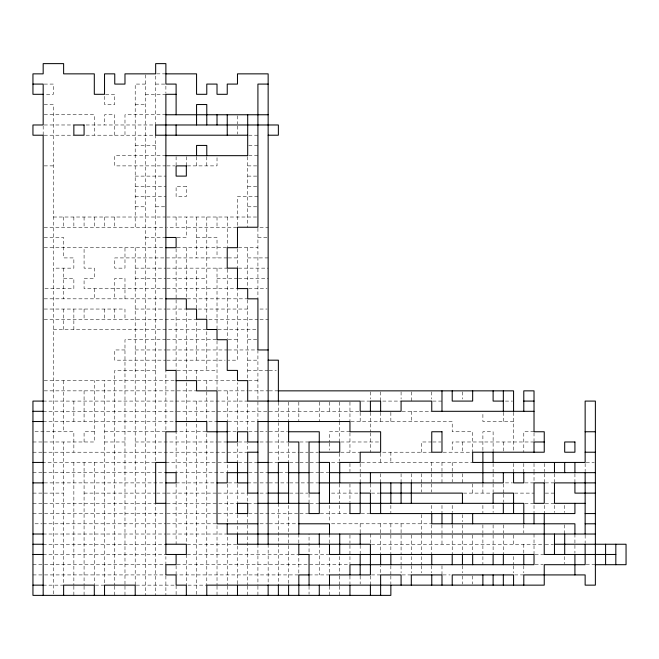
<?xml version="1.0" encoding="UTF-8"?>
<svg xmlns="http://www.w3.org/2000/svg" width="659" height="659" viewBox="0 0 659 659"><rect width="100%" height="100%" fill="white"/><g stroke="black" fill="none" stroke-linecap="round" stroke-linejoin="round"><path stroke-width="0.49" stroke-dasharray="3.29 2.47" d="M156.685 73.857L165.887 73.857M44.202 84.08L53.404 84.08L53.404 94.303L44.202 94.303M145.433 84.08L135.21 84.08L135.21 227.24M155.664 84.08L165.887 84.08M105.555 94.303L114.757 94.303L114.757 104.534L104.534 104.534L104.534 95.324M145.433 94.303L165.887 94.303M44.202 104.534L53.404 104.534L53.404 595.374M135.21 104.534L145.433 104.534M44.202 114.757L94.303 114.757L94.303 135.21M165.887 114.757L124.979 114.757L124.979 135.21M44.202 124.979L73.857 124.979M86.123 124.979L155.664 124.979L155.664 74.879M44.202 135.21L73.857 135.21M86.123 135.21L155.664 135.21L155.664 462.437L43.173 462.437M248.715 135.21L257.916 135.21M135.21 145.433L155.664 145.433M248.715 145.433L257.916 145.433M165.887 155.664L114.757 155.664L114.757 165.887L165.887 165.887M248.715 155.664L257.916 155.664M44.202 165.887L53.404 165.887M166.908 165.887L175.088 165.887M187.362 165.887L217.017 165.887L217.017 156.685M247.693 165.887L257.916 165.887M135.21 176.11L165.887 176.11M247.693 176.11L257.916 176.11M135.21 186.34L165.887 186.34M247.693 186.34L257.916 186.34M135.21 196.563L165.887 196.563M257.916 196.563L237.471 196.563L237.471 227.24L166.908 227.24M135.21 206.786L145.433 206.786M155.664 206.786L165.887 206.786M247.693 206.786L257.916 206.786M53.404 217.017L165.887 217.017M166.908 217.017L257.916 217.017M44.202 227.24L165.887 227.24M259.967 227.24L268.147 227.24M44.202 237.471L63.626 237.471L63.626 257.916L73.857 257.916L73.857 268.147L53.404 268.147M145.433 237.471L165.887 237.471M177.131 237.471L186.34 237.471L186.34 217.017M196.563 237.471L217.017 237.471L217.017 257.916M257.916 237.471L268.147 237.471M44.202 247.693L165.887 247.693M177.131 247.693L227.24 247.693M238.492 247.693L257.916 247.693M227.24 257.916L114.757 257.916L114.757 268.147L124.979 268.147L124.979 247.693M228.261 257.916L237.471 257.916M247.693 257.916L268.147 257.916M135.21 268.147L165.887 268.147M166.908 268.147L227.24 268.147M238.492 268.147L268.147 268.147M63.626 278.37L73.857 278.37L73.857 288.593L44.202 288.593M135.21 278.37L165.887 278.37M166.908 278.37L206.786 278.37M217.017 278.37L237.471 278.37M238.492 278.37L268.147 278.37M165.887 288.593L84.08 288.593L84.08 278.37L94.303 278.37L94.303 268.147L84.08 268.147L84.08 247.693M166.908 288.593L237.471 288.593L237.471 360.176L228.261 360.176M248.715 288.593L267.126 288.593M44.202 298.824L165.887 298.824M187.362 298.824L247.693 298.824M44.202 309.046L124.979 309.046L124.979 319.277M135.21 309.046L165.887 309.046M166.908 309.046L186.34 309.046L186.34 380.63M247.693 309.046L196.563 309.046L196.563 268.147M259.967 309.046L267.126 309.046M44.202 319.277L196.563 319.277L196.563 360.176M208.837 319.277L257.916 319.277M259.967 319.277L268.147 319.277M53.404 329.5L206.786 329.5L206.786 370.407M218.038 329.5L257.916 329.5M165.887 339.723L124.979 339.723L124.979 585.143M166.908 339.723L217.017 339.723M228.261 339.723L237.471 339.723M247.693 339.723L257.916 339.723M124.979 349.954L114.757 349.954L114.757 360.176L165.887 360.176M135.21 349.954L165.887 349.954M166.908 349.954L227.24 349.954M228.261 349.954L257.916 349.954M166.908 360.176L225.197 360.176M247.693 360.176L257.916 360.176M155.664 370.407L114.757 370.407L114.757 585.143M177.131 370.407L217.017 370.407M247.693 370.407L268.147 370.407M269.169 370.407L276.327 370.407M44.202 380.63L176.11 380.63M197.585 380.63L237.471 380.63M248.715 380.63L257.916 380.63M44.202 390.853L176.11 390.853M177.131 390.853L196.563 390.853M218.038 390.853L247.693 390.853M248.715 390.853L268.147 390.853M269.169 390.853L278.37 390.853M43.173 401.084L247.693 401.084L247.693 431.76M361.198 401.084L370.407 401.084M382.673 401.084L401.084 401.084M432.782 401.084L441.983 401.084M505.387 401.084L512.545 401.084M43.173 411.307L176.11 411.307M177.131 411.307L268.147 411.307M269.169 411.307L360.176 411.307M402.105 411.307L431.76 411.307M43.173 421.529L176.11 421.529M208.837 421.529L217.017 421.529M228.261 421.529L257.916 421.529L257.916 350.975M350.975 421.529L452.214 421.529L452.214 431.76L472.66 431.76L472.66 452.214L443.005 452.214M513.567 421.529L482.89 421.529L482.89 412.328M34.993 431.76L73.857 431.76L73.857 452.214M94.303 431.76L84.08 431.76L84.08 441.983M104.534 431.76L165.887 431.76L165.887 370.407M227.24 431.76L237.471 431.76L237.471 382.673M248.715 431.76L257.916 431.76M259.967 431.76L267.126 431.76M269.169 431.76L287.571 431.76M349.954 431.76L329.5 431.76L329.5 441.983M534.021 431.76L523.79 431.76L523.79 452.214M32.95 441.983L42.151 441.983M44.202 441.983L94.303 441.983L94.303 380.63M104.534 441.983L124.979 441.983M135.21 441.983L217.017 441.983M218.038 441.983L227.24 441.983M238.492 441.983L247.693 441.983M259.967 441.983L268.147 441.983M269.169 441.983L288.593 441.983M299.845 441.983L309.046 441.983M340.752 441.983L379.609 441.983M431.76 441.983L421.529 441.983L421.529 452.214M432.782 441.983L440.962 441.983M534.021 441.983L452.214 441.983L452.214 452.214M32.95 452.214L42.151 452.214M43.173 452.214L247.693 452.214L247.693 443.005M269.169 452.214L298.824 452.214M299.845 452.214L308.025 452.214M310.068 452.214L318.248 452.214M340.752 452.214L360.176 452.214M382.673 452.214L431.76 452.214M165.887 462.437L217.017 462.437M218.038 462.437L227.24 462.437L227.24 472.66L176.11 472.66L176.11 431.76L206.786 431.76L206.786 585.143L187.362 585.143M238.492 462.437L247.693 462.437M248.715 462.437L257.916 462.437M269.169 462.437L278.37 462.437L278.37 422.559M289.622 462.437L298.824 462.437M299.845 462.437L308.025 462.437M310.068 462.437L319.277 462.437M331.543 462.437L339.723 462.437M361.198 462.437L472.66 462.437M586.172 462.437L594.352 462.437M32.95 472.66L42.151 472.66M43.173 472.66L165.887 472.66M248.715 472.66L257.916 472.66M259.967 472.66L268.147 472.66M279.391 472.66L288.593 472.66M310.068 472.66L319.277 472.66M320.299 472.66L329.5 472.66M44.202 482.89L165.887 482.89M176.11 482.89L217.017 482.89M237.471 482.89L227.24 482.89L227.24 523.79M247.693 482.89L257.916 482.89M259.967 482.89L268.147 482.89M269.169 482.89L288.593 482.89M289.622 482.89L309.046 482.89M310.068 482.89L319.277 482.89M505.387 482.89L512.545 482.89M524.811 482.89L534.021 482.89L534.021 472.66M545.265 482.89L554.466 482.89M32.95 493.113L42.151 493.113M44.202 493.113L63.626 493.113M84.08 493.113L155.664 493.113M156.685 493.113L165.887 493.113M166.908 493.113L217.017 493.113M218.038 493.113L247.693 493.113L247.693 503.336L257.916 503.336M259.967 493.113L268.147 493.113M289.622 493.113L298.824 493.113M299.845 493.113L308.025 493.113M331.543 493.113L359.155 493.113M371.429 493.113L379.609 493.113M463.458 493.113L492.092 493.113M514.588 493.113L534.021 493.113M545.265 493.113L554.466 493.113M32.95 503.336L43.173 503.336M44.202 503.336L155.664 503.336L155.664 595.374M166.908 503.336L237.471 503.336L237.471 483.912M310.068 503.336L319.277 503.336M524.811 503.336L534.021 503.336M545.265 503.336L554.466 503.336M32.95 513.567L165.887 513.567M166.908 513.567L217.017 513.567M218.038 513.567L237.471 513.567M248.715 513.567L257.916 513.567M259.967 513.567L298.824 513.567M299.845 513.567L309.046 513.567M320.299 513.567L349.954 513.567M361.198 513.567L370.407 513.567M34.993 523.79L42.151 523.79M43.173 523.79L165.887 523.79M166.908 523.79L217.017 523.79L217.017 585.143M259.967 523.79L268.147 523.79M269.169 523.79L298.824 523.79M331.543 523.79L431.76 523.79M43.173 534.021L165.887 534.021M166.908 534.021L227.24 534.021L227.24 585.143M43.173 544.243L165.887 544.243M187.362 544.243L237.471 544.243L237.471 585.143M371.429 544.243L544.243 544.243M545.265 544.243L553.445 544.243M43.173 554.466L165.887 554.466M187.362 554.466L298.824 554.466L298.824 574.92L177.131 574.92M329.5 554.466L309.046 554.466L309.046 534.021M535.042 554.466L544.243 554.466M32.95 564.697L165.887 564.697L165.887 556.517M177.131 564.697L349.954 564.697M535.042 564.697L543.222 564.697M586.172 564.697L595.374 564.697M32.95 574.92L165.887 574.92M309.046 574.92L329.5 574.92L329.5 556.517M371.429 574.92L380.63 574.92L380.63 565.719M402.105 574.92L411.307 574.92M443.005 574.92L450.163 574.92M514.588 574.92L523.79 574.92M43.173 585.143L63.626 585.143L63.626 441.983M95.324 585.143L104.534 585.143L104.534 380.63M136.232 585.143L176.11 585.143L176.11 595.374M585.143 463.458L585.143 471.638M585.143 535.042L585.143 543.222M574.92 473.681L574.92 481.869M574.92 534.021L574.92 543.222M574.92 545.265L574.92 553.445M564.697 505.387L564.697 512.545M564.697 524.811L564.697 534.021M564.697 556.517L564.697 563.676M554.466 473.681L554.466 481.869M554.466 505.387L554.466 512.545M544.243 463.458L544.243 471.638M544.243 473.681L544.243 481.869M544.243 505.387L544.243 513.567M534.021 432.782L534.021 440.962M534.021 463.458L534.021 471.638M534.021 505.387L534.021 513.567M534.021 534.021L534.021 554.466M523.79 463.458L523.79 472.66M523.79 524.811L523.79 532.991M523.79 544.243L523.79 554.466M523.79 565.719L523.79 572.877M513.567 412.328L513.567 452.214M513.567 463.458L513.567 472.66M513.567 535.042L513.567 544.243M513.567 556.517L513.567 564.697M513.567 565.719L513.567 572.877M503.336 412.328L503.336 421.529M503.336 441.983L503.336 452.214M503.336 483.912L503.336 493.113M503.336 494.135L503.336 502.315M503.336 524.811L503.336 532.991M503.336 535.042L503.336 554.466M493.113 452.214L493.113 431.76L482.89 431.76L482.89 452.214M493.113 463.458L493.113 472.66M493.113 473.681L493.113 482.89M493.113 483.912L493.113 492.092M493.113 505.387L493.113 512.545M493.113 524.811L493.113 532.991M493.113 535.042L493.113 554.466M482.89 483.912L482.89 493.113M482.89 505.387L482.89 513.567M482.89 524.811L482.89 532.991M482.89 534.021L482.89 554.466M482.89 556.517L482.89 564.697M472.66 483.912L472.66 493.113M472.66 535.042L472.66 554.466M472.66 575.941L472.66 584.121M462.437 391.874L462.437 399.033M462.437 441.983L462.437 452.214M462.437 473.681L462.437 482.89M462.437 514.588L462.437 521.747M462.437 524.811L462.437 532.991M462.437 535.042L462.437 554.466M462.437 565.719L462.437 572.877M462.437 575.941L462.437 584.121M452.214 462.437L452.214 471.638M452.214 473.681L452.214 481.869M452.214 505.387L452.214 512.545M452.214 524.811L452.214 532.991M452.214 535.042L452.214 554.466M441.983 462.437L441.983 472.66M441.983 473.681L441.983 482.89M441.983 505.387L441.983 513.567M441.983 524.811L441.983 534.021M441.983 535.042L441.983 544.243M441.983 565.719L441.983 574.92M431.76 391.874L431.76 399.033M431.76 462.437L431.76 472.66M431.76 473.681L431.76 481.869M431.76 483.912L431.76 492.092M431.76 505.387L431.76 513.567M431.76 524.811L431.76 534.021M431.76 535.042L431.76 554.466M431.76 565.719L431.76 572.877M421.529 473.681L421.529 482.89M421.529 483.912L421.529 492.092M421.529 514.588L421.529 534.021M421.529 535.042L421.529 554.466M421.529 556.517L421.529 564.697M421.529 565.719L421.529 572.877M411.307 391.874L411.307 401.084M411.307 411.307L411.307 421.529M411.307 473.681L411.307 481.869M411.307 535.042L411.307 554.466M411.307 556.517L411.307 564.697M411.307 565.719L411.307 572.877M401.084 391.874L401.084 399.033M401.084 473.681L401.084 481.869M401.084 523.79L401.084 554.466M401.084 556.517L401.084 564.697M401.084 565.719L401.084 572.877M390.853 412.328L390.853 421.529M390.853 452.214L390.853 462.437M390.853 505.387L390.853 513.567M390.853 523.79L390.853 534.021M390.853 535.042L390.853 554.466M390.853 565.719L390.853 574.92M390.853 575.941L390.853 584.121M380.63 391.874L380.63 401.084M380.63 412.328L380.63 421.529M380.63 453.235L380.63 462.437M380.63 473.681L380.63 482.89M380.63 523.79L380.63 554.466M370.407 391.874L370.407 399.033M370.407 412.328L370.407 431.76M370.407 432.782L370.407 452.214M370.407 483.912L370.407 492.092M370.407 534.021L370.407 543.222M370.407 575.941L370.407 585.143M360.176 412.328L360.176 421.529M360.176 463.458L360.176 471.638M360.176 473.681L360.176 482.89M360.176 523.79L360.176 532.991M360.176 545.265L360.176 554.466M360.176 575.941L360.176 584.121M349.954 402.105L349.954 421.529M349.954 432.782L349.954 452.214M349.954 463.458L349.954 471.638M349.954 483.912L349.954 502.315M349.954 535.042L349.954 543.222M349.954 545.265L349.954 554.466M349.954 556.517L349.954 563.676M349.954 575.941L349.954 584.121M339.723 402.105L339.723 420.508M339.723 421.529L339.723 441.983M339.723 453.235L339.723 461.415M339.723 483.912L339.723 503.336M339.723 505.387L339.723 513.567M339.723 556.517L339.723 574.92M339.723 575.941L339.723 585.143M339.723 586.172L339.723 595.374M329.5 402.105L329.5 411.307M329.5 443.005L329.5 450.163M329.5 505.387L329.5 521.747M329.5 534.021L329.5 543.222M329.5 586.172L329.5 595.374M319.277 402.105L319.277 421.529M319.277 544.243L319.277 574.92M309.046 494.135L309.046 503.336M309.046 586.172L309.046 594.352M298.824 402.105L298.824 421.529M298.824 534.021L298.824 544.243M288.593 402.105L288.593 421.529M288.593 443.005L288.593 462.437M288.593 505.387L288.593 532.991M288.593 534.021L288.593 585.143M278.37 402.105L278.37 420.508M278.37 503.336L278.37 585.143M268.147 544.243L268.147 585.143M257.916 228.261L257.916 298.824M257.916 544.243L257.916 585.143M257.916 586.172L257.916 595.374M247.693 156.685L247.693 227.24M247.693 247.693L247.693 288.593M247.693 299.845L247.693 380.63M247.693 513.567L247.693 585.143M247.693 586.172L247.693 595.374M237.471 115.778L237.471 123.958M237.471 126.009L237.471 134.189M237.471 248.715L237.471 268.147M237.471 443.005L237.471 462.437M237.471 514.588L237.471 534.021M227.24 217.017L227.24 246.672M227.24 269.169L227.24 338.701M227.24 390.853L227.24 421.529M227.24 586.172L227.24 595.374M217.017 217.017L217.017 227.24M217.017 268.147L217.017 329.5M217.017 340.752L217.017 390.853M217.017 586.172L217.017 595.374M206.786 156.685L206.786 165.887M206.786 217.017L206.786 319.277M206.786 380.63L206.786 390.853M206.786 391.874L206.786 421.529M196.563 156.685L196.563 165.887M196.563 217.017L196.563 257.916M196.563 370.407L196.563 380.63M196.563 401.084L196.563 595.374M186.34 156.685L186.34 165.887M186.34 247.693L186.34 298.824M186.34 382.673L186.34 544.243M186.34 554.466L186.34 585.143M176.11 156.685L176.11 164.865M176.11 217.017L176.11 227.24M176.11 248.715L176.11 298.824M176.11 299.845L176.11 369.378M176.11 483.912L176.11 544.243M176.11 565.719L176.11 574.92M165.887 86.123L165.887 93.281M165.887 575.941L165.887 595.374M145.433 74.879L145.433 595.374M135.21 247.693L135.21 585.143M124.979 298.824L124.979 278.37L114.757 278.37L114.757 298.824M124.979 586.172L124.979 595.374M114.757 135.21L114.757 114.757L104.534 114.757L104.534 124.979M114.757 217.017L114.757 227.24M114.757 309.046L114.757 319.277M114.757 586.172L114.757 595.374M104.534 217.017L104.534 227.24M104.534 309.046L104.534 319.277M94.303 217.017L94.303 227.24M94.303 288.593L94.303 298.824M94.303 462.437L94.303 585.143M84.08 217.017L84.08 227.24M84.08 309.046L84.08 319.277M84.08 390.853L84.08 421.529M84.08 462.437L84.08 585.143M84.08 586.172L84.08 595.374M73.857 217.017L73.857 227.24M73.857 309.046L73.857 329.5M73.857 401.084L73.857 421.529M73.857 462.437L73.857 585.143M73.857 586.172L73.857 595.374M63.626 217.017L63.626 227.24M63.626 268.147L63.626 298.824M63.626 309.046L63.626 329.5M63.626 380.63L63.626 431.76M43.173 126.009L43.173 135.21M186.34 186.34L176.11 186.34L176.11 196.563L186.34 196.563L186.34 186.34"/><path stroke-width="0.99" d="M165.887 73.857L196.563 73.857L196.563 94.303L206.786 94.303L206.786 84.08L217.017 84.08L217.017 94.303L227.24 94.303L227.24 84.08L237.471 84.08L237.471 73.857L268.147 73.857L268.147 544.243M32.95 84.08L43.173 84.08L43.173 124.979L32.95 124.979L32.95 135.21L43.173 135.21L43.173 595.374M268.147 84.08L257.916 84.08L257.916 227.24L237.471 227.24L237.471 247.693L227.24 247.693L227.24 268.147L237.471 268.147L237.471 288.593L247.693 288.593L247.693 298.824L257.916 298.824L257.916 349.954L268.147 349.954M43.173 94.303L32.95 94.303L32.95 73.857L43.173 73.857L43.173 63.626L63.626 63.626L63.626 73.857L94.303 73.857L94.303 94.303L104.534 94.303L104.534 73.857L114.757 73.857L114.757 84.08L124.979 84.08L124.979 73.857L155.664 73.857L155.664 63.626L165.887 63.626L165.887 84.08L176.11 84.08L176.11 114.757M176.11 94.303L165.887 94.303L165.887 370.407L176.11 370.407L176.11 431.76L165.887 431.76L165.887 554.466L186.34 554.466L186.34 544.243L165.887 544.243M165.887 114.757L268.147 114.757M247.693 135.21L155.664 135.21L155.664 124.979L278.37 124.979L278.37 135.21L268.147 135.21M165.887 155.664L247.693 155.664L247.693 114.757M165.887 237.471L176.11 237.471L176.11 247.693L165.887 247.693M165.887 298.824L186.34 298.824L186.34 309.046L196.563 309.046L196.563 319.277L206.786 319.277L206.786 329.5L217.017 329.5L217.017 339.723L227.24 339.723L227.24 370.407L237.471 370.407L237.471 380.63L247.693 380.63L247.693 401.084L360.176 401.084L360.176 411.307L401.084 411.307L401.084 401.084L431.76 401.084L431.76 411.307L534.021 411.307M268.147 360.176L278.37 360.176L278.37 401.084M176.11 380.63L196.563 380.63L196.563 390.853L217.017 390.853L217.017 523.79L257.916 523.79M278.37 390.853L513.567 390.853L513.567 411.307M43.173 401.084L32.95 401.084L32.95 595.374L390.853 595.374L390.853 585.143M503.336 401.084L493.113 401.084L493.113 390.853M523.79 401.084L534.021 401.084M32.95 411.307L43.173 411.307M32.95 421.529L43.173 421.529M176.11 421.529L206.786 421.529L206.786 431.76L227.24 431.76M217.017 421.529L227.24 421.529L227.24 462.437L237.471 462.437L237.471 482.89L247.693 482.89M288.593 431.76L319.277 431.76L319.277 513.567L309.046 513.567L309.046 503.336L257.916 503.336M585.143 431.76L595.374 431.76M227.24 441.983L237.471 441.983L237.471 431.76L247.693 431.76L247.693 441.983L257.916 441.983M544.243 441.983L534.021 441.983L534.021 452.214M257.916 452.214L247.693 452.214L247.693 493.113L257.916 493.113M319.277 452.214L339.723 452.214L339.723 441.983L309.046 441.983L309.046 493.113L319.277 493.113M585.143 452.214L595.374 452.214M32.95 462.437L43.173 462.437M165.887 462.437L155.664 462.437L155.664 503.336L165.887 503.336M257.916 462.437L268.147 462.437M319.277 462.437L329.5 462.437L329.5 503.336M165.887 472.66L176.11 472.66L176.11 482.89L165.887 482.89M247.693 472.66L227.24 472.66L227.24 482.89L217.017 482.89M268.147 472.66L278.37 472.66M288.593 472.66L309.046 472.66M329.5 472.66L595.374 472.66M32.95 482.89L43.173 482.89M319.277 482.89L503.336 482.89L503.336 472.66M595.374 482.89L554.466 482.89L554.466 503.336L585.143 503.336M268.147 493.113L288.593 493.113M360.176 493.113L370.407 493.113L370.407 513.567L574.92 513.567L574.92 503.336M380.63 493.113L462.437 493.113L462.437 503.336M595.374 493.113L574.92 493.113L574.92 482.89M319.277 503.336L523.79 503.336L523.79 523.79M585.143 513.567L595.374 513.567M298.824 523.79L329.5 523.79L329.5 534.021M585.143 523.79L595.374 523.79M32.95 534.021L43.173 534.021M595.374 534.021L227.24 534.021L227.24 523.79M32.95 544.243L43.173 544.243M554.466 544.243L626.05 544.243L626.05 564.697L595.374 564.697M32.95 554.466L43.173 554.466M615.827 554.466L544.243 554.466L544.243 513.567M309.046 574.92L298.824 574.92L298.824 595.374M32.95 585.143L43.173 585.143M615.827 544.243L615.827 564.697M605.596 544.243L605.596 564.697M585.143 472.66L585.143 534.021M585.143 544.243L585.143 564.697L544.243 564.697L544.243 585.143L206.786 585.143L206.786 595.374M574.92 462.437L574.92 472.66M574.92 534.021L574.92 523.79L431.76 523.79L431.76 513.567M574.92 554.466L574.92 574.92M564.697 462.437L564.697 472.66M564.697 534.021L564.697 554.466M554.466 462.437L554.466 472.66M554.466 534.021L554.466 554.466M534.021 513.567L534.021 523.79M523.79 411.307L523.79 390.853L534.021 390.853L534.021 431.76L544.243 431.76L544.243 452.214L472.66 452.214L472.66 462.437L585.143 462.437L585.143 401.084L595.374 401.084L595.374 585.143L585.143 585.143L585.143 574.92L523.79 574.92L523.79 585.143M523.79 472.66L523.79 482.89L513.567 482.89L513.567 472.66M523.79 554.466L523.79 564.697M513.567 513.567L513.567 493.113L493.113 493.113L493.113 503.336M513.567 585.143L513.567 574.92L452.214 574.92L452.214 585.143M503.336 390.853L503.336 411.307M503.336 503.336L503.336 513.567M503.336 554.466L503.336 564.697M503.336 574.92L503.336 585.143M493.113 452.214L493.113 462.437M493.113 554.466L493.113 564.697M493.113 574.92L493.113 585.143M482.89 452.214L482.89 482.89M482.89 574.92L482.89 585.143M472.66 390.853L472.66 401.084L452.214 401.084L452.214 390.853M472.66 513.567L472.66 523.79M472.66 554.466L472.66 564.697M462.437 554.466L462.437 564.697M452.214 513.567L452.214 523.79M452.214 554.466L452.214 564.697M441.983 390.853L441.983 411.307M441.983 513.567L441.983 523.79M441.983 585.143L441.983 574.92L411.307 574.92L411.307 585.143M431.76 554.466L431.76 564.697M431.76 574.92L431.76 585.143M411.307 482.89L411.307 503.336M401.084 482.89L401.084 503.336M401.084 585.143L401.084 574.92L380.63 574.92L380.63 595.374M390.853 482.89L390.853 503.336M390.853 554.466L390.853 564.697M380.63 411.307L380.63 401.084L370.407 401.084L370.407 411.307M380.63 482.89L380.63 513.567M380.63 554.466L380.63 564.697M370.407 472.66L370.407 482.89M370.407 585.143L370.407 595.374M360.176 482.89L360.176 513.567L349.954 513.567L349.954 503.336M360.176 534.021L360.176 544.243M360.176 554.466L360.176 574.92M349.954 574.92L349.954 564.697L534.021 564.697L534.021 554.466L329.5 554.466L329.5 544.243M349.954 585.143L349.954 595.374M339.723 482.89L339.723 462.437L360.176 462.437L360.176 452.214L380.63 452.214L380.63 431.76L349.954 431.76L349.954 421.529L257.916 421.529L257.916 544.243M339.723 534.021L339.723 554.466M329.5 585.143L329.5 574.92L370.407 574.92L370.407 544.243L237.471 544.243L237.471 534.021M319.277 534.021L319.277 544.243M319.277 585.143L319.277 595.374M309.046 585.143L309.046 554.466L298.824 554.466L298.824 544.243M298.824 534.021L298.824 441.983L288.593 441.983L288.593 421.529M288.593 503.336L288.593 462.437L278.37 462.437L278.37 503.336M288.593 585.143L288.593 595.374M278.37 585.143L278.37 595.374M268.147 585.143L268.147 595.374M237.471 585.143L237.471 595.374M227.24 114.757L227.24 135.21M217.017 114.757L217.017 124.979M206.786 124.979L206.786 104.534L196.563 104.534L196.563 124.979M206.786 155.664L206.786 145.433L196.563 145.433L196.563 155.664M186.34 595.374L186.34 585.143L176.11 585.143L176.11 574.92L165.887 574.92L165.887 564.697L176.11 564.697L176.11 554.466M176.11 124.979L176.11 135.21M135.21 595.374L135.21 585.143L104.534 585.143L104.534 595.374M94.303 595.374L94.303 585.143L63.626 585.143L63.626 595.374M84.08 124.979L73.857 124.979L73.857 135.21L84.08 135.21L84.08 124.979M186.34 165.887L176.11 165.887L176.11 176.11L186.34 176.11L186.34 165.887M441.983 431.76L431.76 431.76L431.76 452.214L441.983 452.214L441.983 431.76M574.92 441.983L564.697 441.983L564.697 452.214L574.92 452.214L574.92 441.983M544.243 482.89L534.021 482.89L534.021 503.336L544.243 503.336L544.243 482.89M247.693 503.336L237.471 503.336L237.471 513.567L247.693 513.567L247.693 503.336"/></g></svg>
